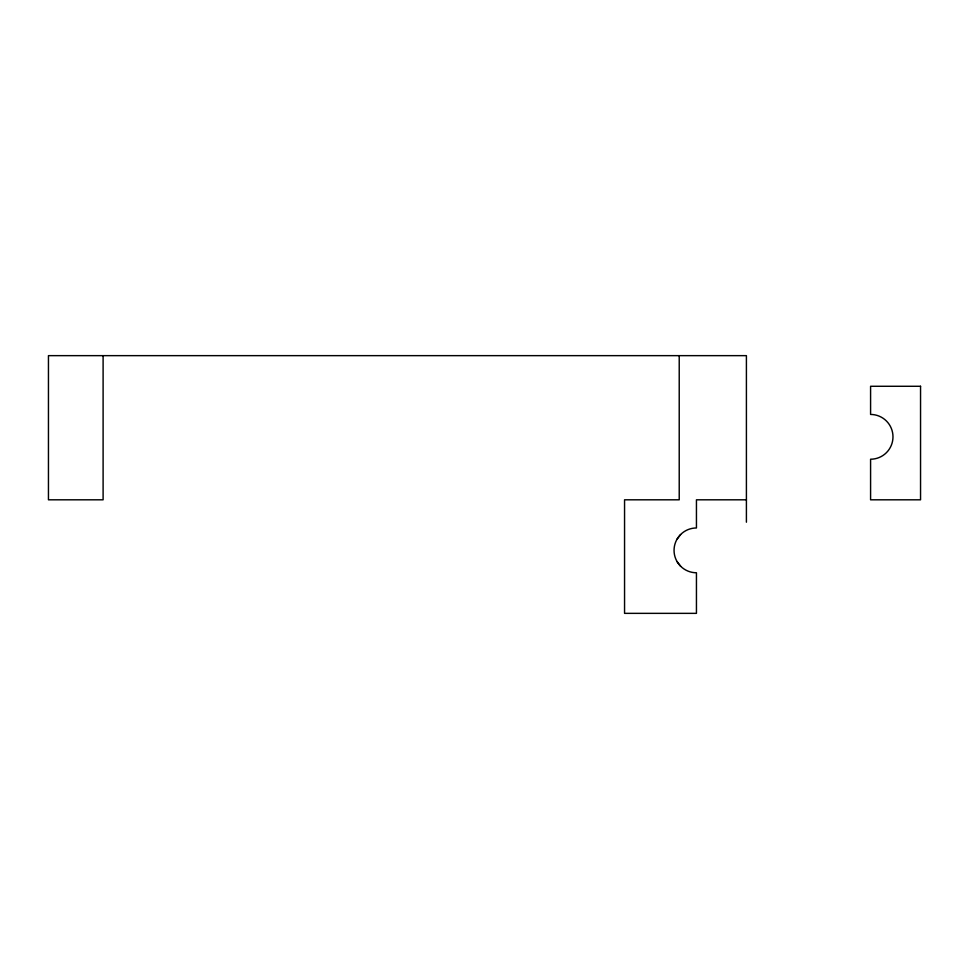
<?xml version="1.0" encoding="UTF-8"?>
<svg xmlns="http://www.w3.org/2000/svg" width="969" height="969" viewBox="0 0 969 969"><rect width="100%" height="100%" fill="white"/><g stroke="black" fill="none" stroke-linecap="round" stroke-linejoin="round"><path stroke-width="1.45" d="M677.052 539.176L680.613 534.537M746.409 499.81L696.445 499.81L696.445 527.972A22.396 22.396 0 0 0 674.049 550.368A22.396 22.396 0 0 0 696.445 572.764L696.445 613.353L624.557 613.353L624.557 499.81L679.221 499.81L679.221 355.647M677.052 561.572L680.613 566.211M746.409 522.206L746.409 355.647L48.45 355.647L48.45 499.81L103.102 499.81L103.102 355.647M920.55 386.28L870.586 386.28L870.586 414.441A22.396 22.396 0 0 1 892.982 436.825A22.396 22.396 0 0 1 870.586 459.221L870.586 499.81L920.55 499.81L920.55 386.28"/></g></svg>
